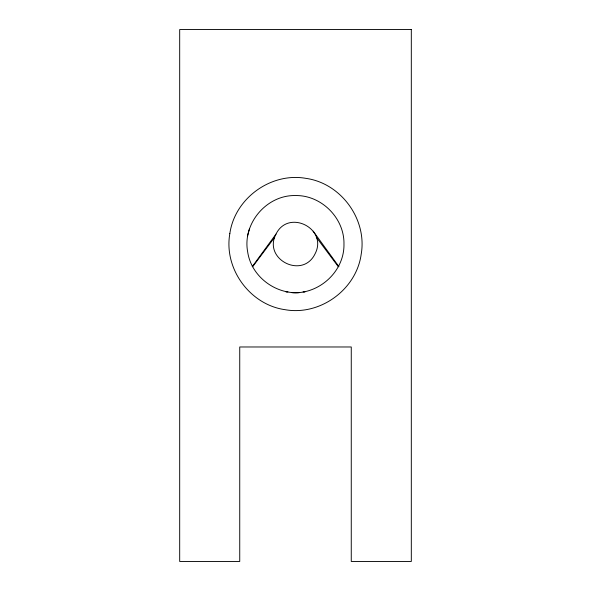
<?xml version="1.0" encoding="UTF-8"?>
<svg xmlns="http://www.w3.org/2000/svg" width="591" height="591" viewBox="0 0 591 591"><rect width="100%" height="100%" fill="white"/><g stroke="black" fill="none" stroke-linecap="round" stroke-linejoin="round"><path stroke-width="0.89" d="M291.821 292.671C318.955 294.606 344.575 271.505 343.969 244.024C344.464 218.116 321.415 195.067 295.5 195.555C266.755 194.823 242.406 223.332 247.622 251.611C251.072 276.063 274.8 294.178 299.179 292.671M276.004 234.095C262.64 259.242 302.503 279.558 314.996 253.96C328.36 228.806 288.497 208.497 276.004 234.095L252.231 266.644M247.452 236.134L249.402 229.049M252.653 266.748L274.697 237.264M286.088 292.013L287.92 291.902M303.08 291.902L304.912 292.013M316.303 237.264L338.348 266.748M313.2 231.17L338.931 266.659M229.833 233.622C223.605 268.624 249.89 304.801 285.098 309.691C320.1 315.919 356.27 289.642 361.167 254.425C367.395 219.424 341.11 183.254 305.902 178.356C270.9 172.136 234.73 198.413 229.833 233.622M411.314 29.55L179.686 29.55L179.686 561.45L239.739 561.45L239.739 346.976L351.261 346.976L351.261 561.45L411.314 561.45L411.314 29.55"/></g></svg>
